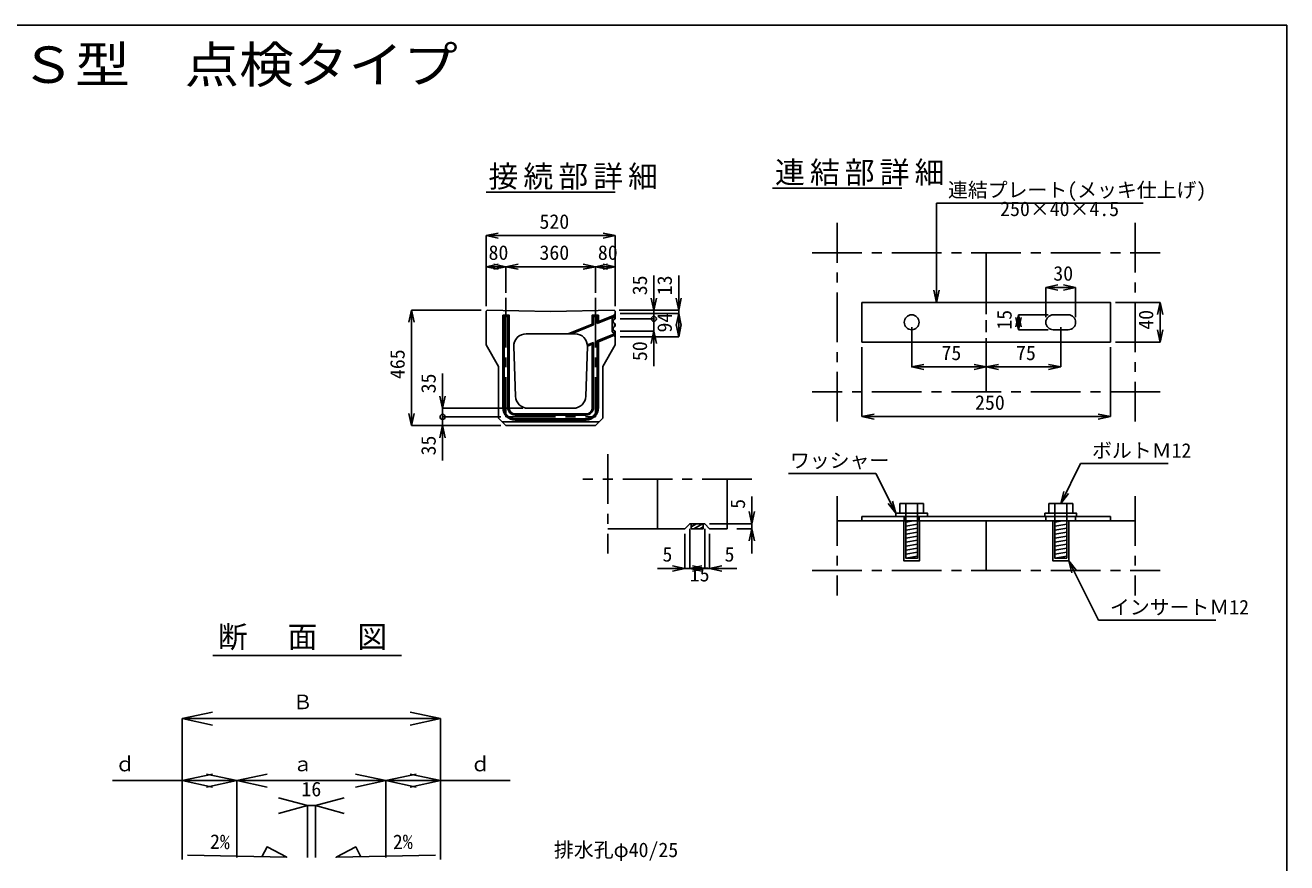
# Model space of a CAD drawing. Units: millimetres, scale not verified, with parts at other scales. Extents: x -4856 to 6304, y -3382 to 318.
# Drawn here: x -1995 to 544, y -1368 to 318 of the extents above; entities that cross this region are included whole.
import ezdxf
from ezdxf.enums import TextEntityAlignment as Align

# ---------------------------------------------------------------- set-up
doc = ezdxf.new("R2010")
doc.units = ezdxf.units.MM
doc.header["$LTSCALE"] = 20
doc.header["$PDMODE"] = 32
doc.header["$PDSIZE"] = 10
doc.linetypes.add('CHAIN1', pattern=[8, 5, -1, 1, -1])
doc.linetypes.add('DASHED1', pattern=[1.8, 1.2, -0.6])
doc.layers.add('0-2_2', color=4, linetype='Continuous')
doc.layers.add('F-0_240', color=2, linetype='Continuous')
doc.styles.add('ＭＳ ゴシック', font='')
doc.styles.get('ＭＳ ゴシック').set_extended_font_data('MS Gothic')

msp = doc.modelspace()

# ---------------------------------------------------------------- linework, layer by layer
at = {"layer": '0-2_2', "color": 7}
for p, q in [((-1067.78, -18.35), (-807.78, -18.35)), ((-491.19, -10.24), (-231.19, -10.24)), ((-161.19, -240.24), (-161.19, -40.24)), ((-161.19, -240.24), (-166.39, -215.78)), ((-161.19, -240.24), (-156, -215.78)), ((73.81, -265.24), (103.81, -265.24)), ((73.81, -295.24), (103.81, -295.24)), ((88.81, -644.84), (128.81, -564.84)), ((-459.19, -584.84), (-303.19, -584.84)), ((-283.19, -584.84), (-303.19, -584.84)), ((-243.19, -664.84), (-283.19, -584.84)), ((88.81, -644.84), (95.09, -620.64)), ((88.81, -644.84), (104.39, -625.29)), ((-243.19, -664.84), (-258.78, -645.29)), ((-243.19, -664.84), (-249.48, -640.64)), ((188.81, -671.24), (188.81, -680.24)), ((-654.78, -692), (-644.12, -685.85)), ((-649.44, -695.85), (-632.12, -685.85)), ((-637.44, -695.85), (-630.78, -692)), ((104.81, -760.24), (164.81, -880.24)), ((104.81, -760.24), (111.09, -784.43)), ((104.81, -760.24), (120.39, -779.79)), ((164.81, -880.24), (184.81, -880.24)), ((184.81, -880.24), (400.81, -880.24)), ((-1617.51, -950.94), (-1237.7, -950.94))]:
    msp.add_line(p, q, dxfattribs=at)
at = {"layer": '0-2_2'}
for p, q in [((-1067.78, -105.85), (-1043.33, -100.65)), ((-807.78, -105.85), (-832.24, -100.65)), ((-1067.78, -247.85), (-1067.78, -105.85)), ((-1067.78, -105.85), (-807.78, -105.85)), ((-1067.78, -105.85), (-1043.33, -111.04)), ((-807.78, -105.85), (-832.24, -111.04)), ((-807.78, -247.85), (-807.78, -105.85)), ((-1067.78, -168.35), (-1043.33, -163.15)), ((-1067.78, -247.85), (-1067.78, -168.35)), ((-1067.78, -168.35), (-1027.78, -168.35)), ((-1067.78, -168.35), (-1043.33, -173.54)), ((-1027.78, -168.35), (-1052.23, -163.15)), ((-1027.78, -168.35), (-1052.23, -173.54)), ((-1027.78, -168.35), (-1003.33, -163.15)), ((-1027.78, -220.85), (-1027.78, -168.35)), ((-1027.78, -168.35), (-847.78, -168.35)), ((-1027.78, -168.35), (-1003.33, -173.54)), ((-847.78, -168.35), (-872.24, -163.15)), ((-847.78, -168.35), (-872.24, -173.54)), ((-847.78, -168.35), (-823.33, -163.15)), ((-847.78, -220.85), (-847.78, -168.35)), ((-847.78, -168.35), (-807.78, -168.35)), ((-847.78, -168.35), (-823.33, -173.54)), ((-807.78, -168.35), (-832.24, -163.15)), ((-807.78, -168.35), (-832.24, -173.54)), ((-807.78, -247.85), (-807.78, -168.35)), ((58.81, -210.24), (83.26, -205.04)), ((58.81, -270.24), (58.81, -210.24)), ((58.81, -210.24), (118.81, -210.24)), ((58.81, -210.24), (83.26, -215.44)), ((118.81, -210.24), (94.35, -205.04)), ((118.81, -210.24), (94.35, -215.44)), ((118.81, -270.24), (118.81, -210.24)), ((-730.01, -255.85), (-735.21, -231.39)), ((-680.01, -255.85), (-685.21, -231.39)), ((198.81, -240.24), (288.81, -240.24)), ((288.81, -240.24), (283.61, -264.69)), ((288.81, -240.24), (288.81, -320.24)), ((288.81, -240.24), (294, -264.69)), ((-1217.78, -255.85), (-1222.98, -280.3)), ((-1077.78, -255.85), (-1217.78, -255.85)), ((-1217.78, -255.85), (-1217.78, -488.35)), ((-1217.78, -255.85), (-1212.58, -280.3)), ((-799.78, -255.85), (-680.01, -255.85)), ((-799.78, -255.85), (-730.01, -255.85)), ((-797.78, -262.35), (-680.01, -262.35)), ((-797.78, -273.35), (-730.01, -273.35)), ((-730.01, -273.35), (-730.01, -255.85)), ((-730.01, -298.35), (-730.01, -273.35)), ((-680.01, -262.35), (-685.21, -286.8)), ((-680.01, -262.35), (-680.01, -255.85)), ((-680.01, -309.35), (-680.01, -262.35)), ((-680.01, -262.35), (-674.81, -286.8)), ((3.81, -265.24), (-1.39, -289.69)), ((3.81, -295.24), (-1.39, -270.78)), ((63.81, -265.24), (3.81, -265.24)), ((3.81, -265.24), (3.81, -295.24)), ((3.81, -265.24), (9, -289.69)), ((3.81, -295.24), (9, -270.78)), ((-797.78, -298.35), (-730.01, -298.35)), ((-730.01, -298.35), (-724.81, -322.8)), ((-680.01, -309.35), (-685.21, -284.89)), ((-680.01, -309.35), (-674.81, -284.89)), ((63.81, -295.24), (3.81, -295.24)), ((88.81, -290.24), (88.81, -370.24)), ((288.81, -320.24), (283.61, -295.78)), ((288.81, -320.24), (294, -295.78)), ((-797.78, -309.35), (-680.01, -309.35)), ((198.81, -320.24), (288.81, -320.24)), ((-311.19, -330.24), (-311.19, -470.24)), ((-61.19, -330.24), (-61.19, -370.24)), ((188.81, -330.24), (188.81, -470.24)), ((-211.19, -370.24), (-186.74, -365.04)), ((-211.19, -370.24), (-186.74, -375.44)), ((-61.19, -370.24), (-85.65, -365.04)), ((-61.19, -370.24), (-85.65, -375.44)), ((-61.19, -370.24), (-36.74, -365.04)), ((-61.19, -370.24), (88.81, -370.24)), ((-61.19, -370.24), (-36.74, -375.44)), ((88.81, -370.24), (64.35, -365.04)), ((88.81, -370.24), (64.35, -375.44)), ((-1155.28, -453.35), (-1160.48, -428.89)), ((-993.6, -453.35), (-1155.28, -453.35)), ((-1155.28, -470.85), (-1155.28, -453.35)), ((-1217.78, -488.35), (-1222.98, -463.89)), ((-1217.78, -488.35), (-1212.58, -463.89)), ((-1037.78, -470.85), (-1155.28, -470.85)), ((-1155.28, -488.35), (-1155.28, -470.85)), ((-311.19, -470.24), (-286.74, -465.04)), ((-311.19, -470.24), (188.81, -470.24)), ((-311.19, -470.24), (-286.74, -475.44)), ((188.81, -470.24), (164.35, -465.04)), ((188.81, -470.24), (164.35, -475.44)), ((-1037.78, -488.35), (-1217.78, -488.35)), ((-1037.78, -488.35), (-1155.28, -488.35)), ((-1155.28, -488.35), (-1150.08, -512.8)), ((-532.78, -685.85), (-537.98, -661.39)), ((-667.78, -705.85), (-667.78, -775.85)), ((-657.78, -695.85), (-657.78, -775.85)), ((-627.78, -695.85), (-627.78, -775.85)), ((-617.78, -685.85), (-532.78, -685.85)), ((-617.78, -705.85), (-617.78, -775.85)), ((-562.78, -695.85), (-532.78, -695.85)), ((-532.78, -685.85), (-532.78, -695.85)), ((-532.78, -695.85), (-527.58, -720.3)), ((-667.78, -775.85), (-692.24, -781.04)), ((-667.78, -775.85), (-657.78, -775.85)), ((-657.78, -775.85), (-633.33, -770.65)), ((-657.78, -775.85), (-627.78, -775.85)), ((-657.78, -775.85), (-633.33, -781.04)), ((-627.78, -775.85), (-652.23, -770.65)), ((-627.78, -775.85), (-652.23, -781.04)), ((-627.78, -775.85), (-617.78, -775.85)), ((-617.78, -775.85), (-593.33, -770.65)), ((-1679.31, -1078.09), (-1618.18, -1065.1)), ((-1159.31, -1078.09), (-1220.44, -1065.1)), ((-1679.31, -1362.09), (-1679.31, -1078.09)), ((-1679.31, -1078.09), (-1159.31, -1078.09)), ((-1679.31, -1078.09), (-1618.18, -1091.09)), ((-1159.31, -1078.09), (-1220.44, -1091.09)), ((-1159.31, -1362.09), (-1159.31, -1078.09)), ((-1569.31, -1203.09), (-1508.17, -1190.1)), ((-1269.31, -1203.09), (-1330.44, -1190.1)), ((-1269.31, -1203.09), (-1208.17, -1190.1)), ((-1159.31, -1203.09), (-1220.44, -1190.1)), ((-1679.31, -1203.09), (-1618.18, -1216.09)), ((-1569.31, -1203.09), (-1630.44, -1216.09)), ((-1569.31, -1358.09), (-1569.31, -1203.09)), ((-1569.31, -1203.09), (-1269.31, -1203.09)), ((-1569.31, -1203.09), (-1508.17, -1216.09)), ((-1269.31, -1203.09), (-1330.44, -1216.09)), ((-1269.31, -1358.09), (-1269.31, -1203.09)), ((-1269.31, -1203.09), (-1209.31, -1203.09)), ((-1269.31, -1203.09), (-1208.17, -1216.09)), ((-1209.31, -1203.09), (-1159.31, -1203.09)), ((-1159.31, -1358.09), (-1159.31, -1203.09)), ((-1427.31, -1253.48), (-1485.26, -1237.95)), ((-1427.31, -1253.48), (-1485.26, -1269)), ((-1427.31, -1253.48), (-1411.31, -1253.48)), ((-1427.31, -1357.72), (-1427.31, -1253.48)), ((-1411.31, -1253.48), (-1353.35, -1269))]:
    msp.add_line(p, q, dxfattribs=at)
at = {"layer": '0-2_2', "color": 7, "linetype": 'CHAIN1'}
for p, q in [((-361.19, -480.24), (-361.19, -80.24)), ((238.81, -80.24), (238.81, -480.24)), ((-411.19, -140.24), (288.81, -140.24)), ((-1027.78, -230.85), (-1027.78, -470.85)), ((-847.78, -230.85), (-847.78, -470.85)), ((288.81, -420.24), (-411.19, -420.24)), ((-1027.78, -470.85), (-847.78, -470.85)), ((-822.78, -545.85), (-822.78, -745.85)), ((-532.78, -595.85), (-872.78, -595.85)), ((-361.19, -630.24), (-361.19, -830.24)), ((238.81, -630.24), (238.81, -830.24)), ((-411.19, -780.24), (288.81, -780.24))]:
    msp.add_line(p, q, dxfattribs=at)
at = {"layer": '0-2_2', "color": 3}
for p, q in [((-61.19, -140.24), (-61.19, -240.24)), ((-1067.78, -257.85), (-1065.78, -255.85)), ((-1067.78, -257.85), (-1067.78, -325.85)), ((-1034.03, -265.85), (-1034.03, -452.1)), ((-1031.53, -452.1), (-1031.53, -268.35)), ((-1024.03, -268.35), (-1024.03, -452.1)), ((-1021.53, -452.1), (-1021.53, -265.85)), ((-854.03, -265.85), (-854.03, -283.89)), ((-851.53, -268.35), (-851.53, -285.58)), ((-844.03, -268.35), (-844.03, -282.55)), ((-809.28, -268.54), (-844.03, -282.55)), ((-844.03, -282.55), (-841.53, -278.85)), ((-841.53, -265.85), (-841.53, -278.85)), ((-809.28, -265.85), (-841.53, -278.85)), ((-807.78, -257.85), (-809.78, -255.85)), ((-807.78, -262.35), (-809.28, -263.85)), ((-809.28, -263.85), (-809.28, -274.18)), ((-807.78, -257.85), (-807.78, -273.35)), ((-986.93, -303.35), (-888.63, -303.35)), ((-854.03, -283.89), (-902.28, -303.35)), ((-851.53, -285.58), (-895.59, -303.35)), ((-854.03, -283.89), (-851.53, -285.58)), ((-809.28, -303.74), (-844.03, -317.75)), ((-809.28, -282.51), (-809.28, -289.18)), ((-809.28, -297.51), (-809.28, -307.85)), ((-807.78, -283.35), (-807.78, -288.35)), ((-807.78, -298.35), (-807.78, -325.85)), ((-1067.78, -325.85), (-1042.78, -369.15)), ((-1011.92, -329.18), (-1008.59, -429.18)), ((-866.98, -429.18), (-863.64, -329.18)), ((-851.53, -320.77), (-863.77, -325.71)), ((-854.03, -324.48), (-863.63, -328.35)), ((-851.53, -320.77), (-854.03, -324.48)), ((-854.03, -452.1), (-854.03, -324.48)), ((-851.53, -320.77), (-851.53, -452.1)), ((-841.53, -319.44), (-844.03, -317.75)), ((-844.03, -452.1), (-844.03, -317.75)), ((-809.28, -306.43), (-841.53, -319.44)), ((-841.53, -319.35), (-841.53, -452.1)), ((-807.78, -325.85), (-832.78, -369.15)), ((-809.28, -307.85), (-807.78, -309.35)), ((-61.19, -320.24), (-61.19, -420.24)), ((-1042.78, -369.15), (-1042.78, -473.35)), ((-832.78, -473.35), (-832.78, -369.15)), ((-983.6, -453.35), (-891.96, -453.35)), ((-1027.78, -488.35), (-1042.78, -473.35)), ((-1035.28, -480.85), (-840.28, -480.85)), ((-1009.03, -464.6), (-866.53, -464.6)), ((-866.53, -467.1), (-1009.03, -467.1)), ((-1009.03, -474.6), (-866.53, -474.6)), ((-866.53, -477.1), (-1009.03, -477.1)), ((-847.78, -488.35), (-832.78, -473.35)), ((-847.78, -488.35), (-1027.78, -488.35)), ((-722.78, -695.85), (-722.78, -595.85)), ((-582.78, -695.85), (-582.78, -595.85)), ((-361.19, -680.24), (238.81, -680.24)), ((-311.19, -671.24), (-311.19, -680.24)), ((-311.19, -671.24), (188.81, -671.24)), ((-226.19, -671.24), (-226.19, -680.24)), ((-196.19, -671.24), (-196.19, -680.24)), ((-61.19, -680.24), (-61.19, -780.24)), ((58.81, -671.24), (58.81, -680.24)), ((118.81, -671.24), (118.81, -680.24))]:
    msp.add_line(p, q, dxfattribs=at)
at = {"layer": '0-2_2', "color": 3, "linetype": 'DASHED1'}
msp.add_line((-61.19, -240.24), (-61.19, -320.24), dxfattribs=at)
at = {"layer": '0-2_2', "color": 2}
for p, q in [((-235.19, -644.84), (-235.19, -664.84)), ((-235.19, -644.84), (-187.19, -644.84)), ((-223.19, -664.84), (-223.19, -644.84)), ((-199.19, -664.84), (-199.19, -644.84)), ((-187.19, -644.84), (-187.19, -664.84)), ((64.81, -644.84), (64.81, -664.84)), ((64.81, -644.84), (112.81, -644.84)), ((76.81, -664.84), (76.81, -644.84)), ((100.81, -664.84), (100.81, -644.84)), ((112.81, -644.84), (112.81, -664.84)), ((-223.19, -682.84), (-207.59, -680.24)), ((76.81, -682.84), (92.41, -680.24)), ((-223.19, -690.84), (-199.19, -686.84)), ((-223.19, -698.84), (-199.19, -694.84)), ((-223.19, -706.84), (-199.19, -702.84)), ((-223.19, -714.84), (-199.19, -710.84)), ((76.81, -690.84), (100.81, -686.84)), ((76.81, -698.84), (100.81, -694.84)), ((76.81, -706.84), (100.81, -702.84)), ((76.81, -714.84), (100.81, -710.84)), ((-223.19, -722.84), (-199.19, -718.84)), ((-223.19, -730.84), (-199.19, -726.84)), ((-223.19, -738.84), (-199.19, -734.84)), ((76.81, -722.84), (100.81, -718.84)), ((76.81, -730.84), (100.81, -726.84)), ((76.81, -738.84), (100.81, -734.84)), ((-223.19, -746.84), (-199.19, -742.84)), ((-223.19, -754.84), (-199.19, -750.84)), ((76.81, -746.84), (100.81, -742.84)), ((76.81, -754.84), (100.81, -750.84))]:
    msp.add_line(p, q, dxfattribs=at)
at = {"layer": '0-2_2', "color": 7}
for points in [[(-161.19, -40.24), (-141.19, -40.24), (254.81, -40.24)], [(128.81, -564.84), (148.81, -564.84), (304.81, -564.84)], [(-654.78, -685.85), (-654.78, -695.85), (-630.78, -695.85), (-630.78, -685.85)], [(-1668.91, -1353.22), (-1468.95, -1357.22), (-1508.54, -1336.42), (-1518.94, -1356.22)], [(-1169.71, -1353.22), (-1369.67, -1357.22), (-1330.07, -1336.42), (-1319.68, -1356.22)]]:
    msp.add_lwpolyline(points, dxfattribs=at)
at = {"layer": '0-2_2'}
for points in [[(-730.01, -185.85), (-730.01, -255.85), (-724.81, -231.39)], [(-680.01, -185.85), (-680.01, -255.85), (-674.81, -231.39)], [(-730.01, -368.35), (-730.01, -298.35), (-735.21, -322.8)], [(-211.19, -290.24), (-211.19, -370.24), (-61.19, -370.24)], [(-1155.28, -383.35), (-1155.28, -453.35), (-1150.08, -428.89)], [(-1155.28, -558.35), (-1155.28, -488.35), (-1160.48, -512.8)], [(-532.78, -630.85), (-532.78, -685.85), (-527.58, -661.39)], [(-532.78, -745.85), (-532.78, -695.85), (-537.98, -720.3)], [(-722.78, -775.85), (-667.78, -775.85), (-692.24, -770.65)], [(-562.78, -775.85), (-617.78, -775.85), (-593.33, -781.04)], [(-1819.31, -1203.09), (-1679.31, -1203.09), (-1618.18, -1190.1)], [(-1629.31, -1203.09), (-1569.31, -1203.09), (-1630.44, -1190.1)], [(-1679.31, -1358.09), (-1679.31, -1203.09), (-1629.31, -1203.09)], [(-1019.31, -1203.09), (-1159.31, -1203.09), (-1220.44, -1216.09)], [(-1411.31, -1357.72), (-1411.31, -1253.48), (-1353.35, -1237.95)]]:
    msp.add_lwpolyline(points, dxfattribs=at)
at = {"layer": '0-2_2', "color": 7}
msp.add_lwpolyline([(-311.19, -240.24), (188.81, -240.24), (188.81, -320.24), (-311.19, -320.24)], close=True, dxfattribs=at)
at = {"layer": '0-2_2', "color": 3}
for points in [[(-1065.78, -255.89), (-937.78, -258.45), (-809.78, -255.89)], [(-1034.03, -265.85), (-1021.53, -265.85), (-1024.03, -268.35)], [(-1034.03, -265.85), (-1031.53, -268.35), (-1024.03, -268.35)], [(-841.53, -265.85), (-854.03, -265.85), (-851.53, -268.35)], [(-841.53, -265.85), (-844.03, -268.35), (-851.53, -268.35)], [(-809.28, -268.85), (-813.78, -272.35), (-813.78, -299.35), (-809.28, -302.85)], [(-807.78, -273.35), (-812.28, -275.85), (-812.28, -280.85), (-807.78, -283.35)], [(-807.78, -288.35), (-812.28, -290.85), (-812.28, -295.85), (-807.78, -298.35)], [(-243.19, -671.24), (-243.19, -664.84), (-179.19, -664.84), (-179.19, -671.24)], [(-227.19, -680.24), (-227.19, -760.24), (-195.19, -760.24), (-195.19, -680.24)], [(56.81, -671.24), (56.81, -664.84), (120.81, -664.84), (120.81, -671.24)], [(72.81, -680.24), (72.81, -760.24), (104.81, -760.24), (104.81, -680.24)], [(-582.78, -695.85), (-617.78, -695.85), (-627.78, -685.85), (-657.78, -685.85), (-667.78, -695.85), (-822.78, -695.85)]]:
    msp.add_lwpolyline(points, dxfattribs=at)
at = {"layer": '0-2_2', "color": 2}
for points in [[(-223.19, -664.84), (-223.19, -754.84), (-199.19, -754.84), (-199.19, -664.84)], [(76.81, -664.84), (76.81, -754.84), (100.81, -754.84), (100.81, -664.84)]]:
    msp.add_lwpolyline(points, dxfattribs=at)
at = {"layer": '0-2_2', "color": 7}
msp.add_circle((-211.19, -280.24), 15, dxfattribs=at)
for centre, start, end in [((73.81, -280.24), 90, 270), ((103.81, -280.24), 270, 90)]:
    msp.add_arc(centre, 15, start, end, dxfattribs=at)
at = {"layer": '0-2_2', "color": 3}
for centre, radius, start, end in [((-986.93, -328.35), 25, 90, 181.90916), ((-888.63, -328.35), 25, 358.09085, 90), ((-983.6, -428.35), 25, 181.90916, 270), ((-891.96, -428.35), 25, 270, 358.09085), ((-1009.03, -452.1), 25, 180, 270), ((-1009.03, -452.1), 22.5, 180, 270), ((-1009.03, -452.1), 15, 180, 270), ((-1009.03, -452.1), 12.5, 180, 270), ((-866.53, -452.1), 12.5, 270, 0), ((-866.53, -452.1), 15, 270, 0), ((-866.53, -452.1), 22.5, 270, 0), ((-866.53, -452.1), 25, 270, 0)]:
    msp.add_arc(centre, radius, start, end, dxfattribs=at)
at = {"layer": '0-2_2'}
for p in [(-730.01, -273.35), (-1155.28, -470.85)]:
    msp.add_point(p, dxfattribs=at)
at = {"layer": 'F-0_240'}
for p, q in [((-4856.31, 317.85), (543.69, 317.85)), ((543.69, 317.85), (543.69, -3382.15))]:
    msp.add_line(p, q, dxfattribs=at)

# ---------------------------------------------------------------- texts
at = {"layer": '0-2_2', "color": 3, "style": 'ＭＳ ゴシック', "width": 1.1}
msp.add_text('ノーサウンド側溝\u3000Ｓ型\u3000点検タイプ', height=73.31, dxfattribs=at).set_placement((-2994.55, 179.75), align=Align.BOTTOM_LEFT)
at = {"layer": '0-2_2', "style": 'ＭＳ ゴシック'}
for s, p in [('連結プレート(メッキ仕上げ)', (-138.19, -37.24)), ('250×40×4.5', (-33.19, -75.24)), ('520', (-960.28, -100.85)), ('80', (-1062.78, -163.35)), ('360', (-960.28, -163.35)), ('80', (-842.78, -163.35)), ('250', (-83.69, -465.24)), ('ボルトＭ12', (151.81, -561.84)), ('ワッシャー', (-456.19, -581.84)), ('15', (-657.78, -810.85)), ('インサートＭ12', (187.81, -877.24)), ('Ｂ', (-1456.81, -1068.09)), ('ｄ', (-1814.31, -1193.09)), ('ａ', (-1456.81, -1193.09)), ('ｄ', (-1099.31, -1193.09)), ('16', (-1439.31, -1243.48)), ('排水孔φ40/25', (-931.14, -1365.88))]:
    msp.add_text(s, height=29.33, dxfattribs=at).set_placement(p, align=Align.BOTTOM_LEFT)
for s, rotation, p in [('30', 359.999, (73.81, -205.24)), ('35', 90, (-735.01, -225.85)), ('13', 90, (-685.01, -225.85)), ('94', 90, (-685.01, -300.85)), ('15', 90, (-1.19, -295.24)), ('40', 90, (283.81, -295.24)), ('50', 90, (-735.01, -358.35)), ('75', 359.999, (-151.19, -365.24)), ('75', 359.999, (-1.19, -365.24)), ('465', 90, (-1222.78, -394.6)), ('35', 90, (-1160.28, -423.35)), ('35', 90, (-1160.28, -548.35)), ('5', 90, (-537.78, -655.85)), ('5', 0.001, (-712.78, -770.85)), ('5', 0.001, (-587.78, -770.85)), ('2%', 358.854, (-1623.82, -1349.12)), ('2%', 1.146, (-1254.79, -1349.92))]:
    msp.add_text(s, height=29.33, rotation=rotation, dxfattribs=at).set_placement(p, align=Align.BOTTOM_LEFT)
at = {"layer": '0-2_2', "color": 7, "char_height": 43.99, "attachment_point": 7, "style": 'ＭＳ ゴシック'}
for s, insert in [('\\T1.17;接続部詳細', (-1062.78, -13.35)), ('\\T1.17;連結部詳細', (-486.19, -5.24)), ('\\T1.17;断\u3000面\u3000図', (-1607.51, -940.94))]:
    msp.add_mtext(s, dxfattribs=dict(at, insert=insert))

doc.saveas('drawing.dxf')
